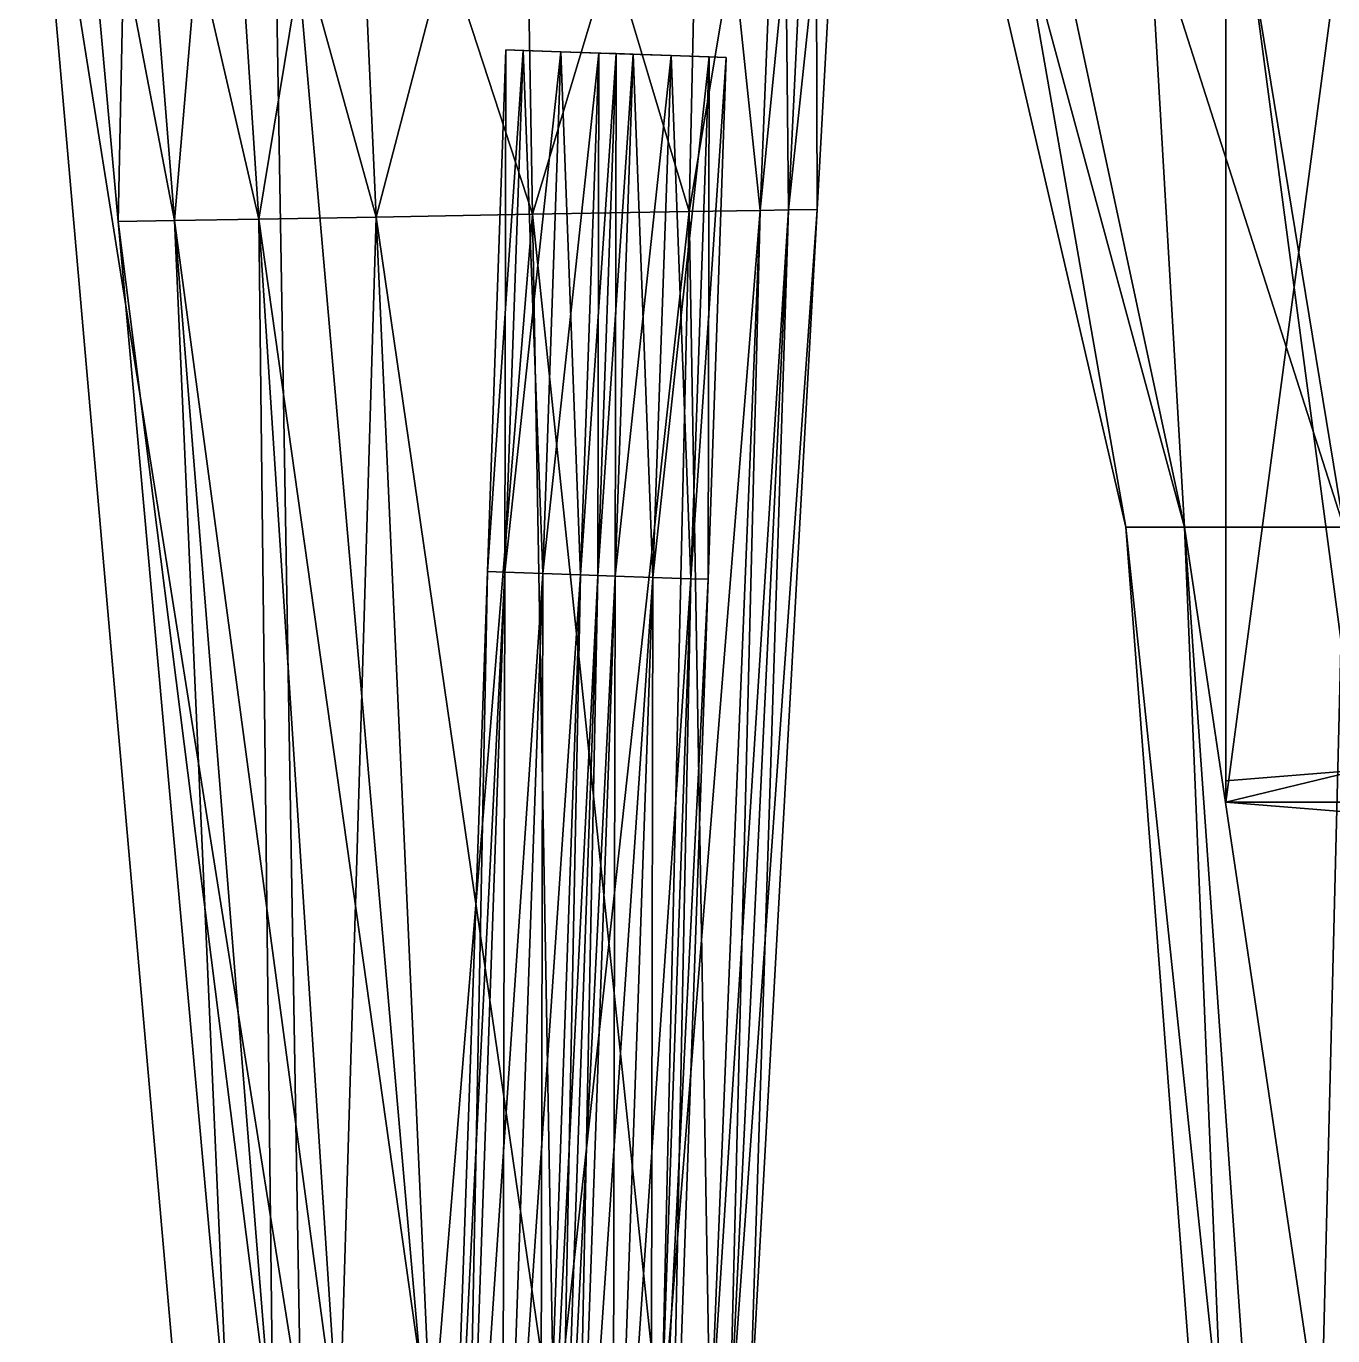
# Model space of a CAD drawing. Header units: metres. Extents: x -1.27 to 1.27, y -2.5 to 2.56.
# Drawn here: x -1.265 to -0.368, y 0.284 to 1.184 of the extents above; entities that cross this region are included whole.
import ezdxf

# ---------------------------------------------------------------- set-up
doc = ezdxf.new("R2010")
doc.units = ezdxf.units.M

msp = doc.modelspace()

# ---------------------------------------------------------------- linework, layer by layer
at = {"layer": 'Body'}
for points in [[(-0.50977, 0.83984, 0), (-0.75, 1.875, 0), (-0.69082, 1.875, 0.29121)], [(-0.46954, 0.83984, -0.19793), (-0.75, 1.875, 0), (-0.50977, 0.83984, 0)], [(-0.46954, 0.83984, -0.19793), (-0.69082, 1.875, -0.29121), (-0.75, 1.875, 0)], [(-0.46954, 0.83984, 0.19793), (-0.69082, 1.875, 0.29121), (-0.52969, 1.875, 0.52969)], [(-0.50977, 0.83984, 0), (-0.69082, 1.875, 0.29121), (-0.46954, 0.83984, 0.19793)], [(-0.36002, 0.83984, -0.36002), (-0.69082, 1.875, -0.29121), (-0.46954, 0.83984, -0.19793)], [(-0.36002, 0.83984, -0.36002), (-0.52969, 1.875, -0.52969), (-0.69082, 1.875, -0.29121)], [(-0.36002, 0.83984, 0.36002), (-0.52969, 1.875, 0.52969), (-0.29121, 1.875, 0.69082)], [(-0.46954, 0.83984, 0.19793), (-0.52969, 1.875, 0.52969), (-0.36002, 0.83984, 0.36002)], [(-0.19793, 0.83984, -0.46954), (-0.52969, 1.875, -0.52969), (-0.36002, 0.83984, -0.36002)], [(-0.19793, 0.83984, -0.46954), (-0.29121, 1.875, -0.69082), (-0.52969, 1.875, -0.52969)], [(-0.42188, -0.3125, 0), (-0.50977, 0.83984, 0), (-0.46954, 0.83984, 0.19793)], [(-0.38859, -0.3125, -0.16381), (-0.50977, 0.83984, 0), (-0.42188, -0.3125, 0)], [(-0.38859, -0.3125, -0.16381), (-0.46954, 0.83984, -0.19793), (-0.50977, 0.83984, 0)], [(-0.38859, -0.3125, 0.16381), (-0.46954, 0.83984, 0.19793), (-0.36002, 0.83984, 0.36002)], [(-0.42188, -0.3125, 0), (-0.46954, 0.83984, 0.19793), (-0.38859, -0.3125, 0.16381)], [(-0.29795, -0.3125, -0.29795), (-0.46954, 0.83984, -0.19793), (-0.38859, -0.3125, -0.16381)], [(-0.29795, -0.3125, -0.29795), (-0.36002, 0.83984, -0.36002), (-0.46954, 0.83984, -0.19793)], [(-0.38859, -0.3125, 0.16381), (-0.36002, 0.83984, 0.36002), (-0.29795, -0.3125, 0.29795)]]:
    msp.add_3dface(points, dxfattribs=at)
at = {"layer": 'Crystal 1'}
for points in [[(-0.44093, 1.35871, 0.3474), (-0.35, 0.67283, 0.19799), (-0.35, 1.36602, 0.29541)], [(-0.44093, 1.35871, 0.3474), (-0.44093, 0.66553, 0.24998), (-0.35, 0.67283, 0.19799)], [(-0.44093, 1.3441, 0.45138), (-0.44093, 0.66553, 0.24998), (-0.44093, 1.35871, 0.3474)], [(-0.44093, 1.3441, 0.45138), (-0.44093, 0.65091, 0.35396), (-0.44093, 0.66553, 0.24998)], [(-0.35, 1.33679, 0.50337), (-0.44093, 0.65091, 0.35396), (-0.44093, 1.3441, 0.45138)], [(-0.35, 1.33679, 0.50337), (-0.35, 0.64361, 0.40594), (-0.44093, 0.65091, 0.35396)], [(-0.44093, 0.66553, 0.24998), (-0.44093, 0.65091, 0.35396), (-0.35, 0.67283, 0.19799)], [(-0.25907, 0.65091, 0.35396), (-0.35, 0.67283, 0.19799), (-0.44093, 0.65091, 0.35396)], [(-0.35, 0.64361, 0.40594), (-0.25907, 0.65091, 0.35396), (-0.44093, 0.65091, 0.35396)]]:
    msp.add_3dface(points, dxfattribs=at)
at = {"layer": 'Crystal 4'}
for points in [[(-0.88819, -0.95245, -0.09743), (-1.09736, 1.43842, -0.09743), (-1.26547, 1.42371, 0)], [(-1.0563, -0.96715, 0), (-1.26547, 1.42371, 0), (-1.09736, 1.43842, 0.09743)], [(-0.88819, -0.95245, 0.09743), (-1.09736, 1.43842, -0.09743), (-0.88819, -0.95245, -0.09743)], [(-0.88819, -0.95245, 0.09743), (-1.09736, 1.43842, 0.09743), (-1.09736, 1.43842, -0.09743)], [(-1.0563, -0.96715, 0), (-1.09736, 1.43842, 0.09743), (-0.88819, -0.95245, 0.09743)], [(-0.88819, -0.95245, -0.09743), (-1.26547, 1.42371, 0), (-1.0563, -0.96715, 0)]]:
    msp.add_3dface(points, dxfattribs=at)
at = {"layer": 'Side arm thing'}
for points in [[(-0.80994, 1.05677, -0.31006), (-0.80128, 1.44101, -0.34392), (-0.92415, 1.43887, -0.455)], [(-0.91745, 1.05489, 0.41021), (-0.92415, 1.43887, 0.455), (-0.80128, 1.44101, 0.34392)], [(-0.91745, 1.05489, 0.41021), (-0.80128, 1.44101, 0.34392), (-0.80994, 1.05677, 0.31006)], [(-0.80994, 1.05677, 0.31006), (-0.74543, 1.44199, 0.24883), (-0.76107, 1.05762, 0.22434)], [(-0.80994, 1.05677, 0.31006), (-0.80128, 1.44101, 0.34392), (-0.74543, 1.44199, 0.24883)], [(-0.76107, 1.05762, -0.22434), (-0.80128, 1.44101, -0.34392), (-0.80994, 1.05677, -0.31006)], [(-0.76107, 1.05762, -0.22434), (-0.74543, 1.44199, -0.24883), (-0.80128, 1.44101, -0.34392)], [(-0.76107, 1.05762, 0.22434), (-0.72309, 1.44238, 0.14308), (-0.74152, 1.05796, 0.12899)], [(-0.76107, 1.05762, 0.22434), (-0.74543, 1.44199, 0.24883), (-0.72309, 1.44238, 0.14308)], [(-0.74152, 1.05796, -0.12899), (-0.74543, 1.44199, -0.24883), (-0.76107, 1.05762, -0.22434)], [(-0.74152, 1.05796, -0.12899), (-0.72309, 1.44238, -0.14308), (-0.74543, 1.44199, -0.24883)], [(-0.74152, 1.05796, 0.12899), (-0.70075, 1.44277, 0), (-0.72197, 1.0583, 0)], [(-0.74152, 1.05796, 0.12899), (-0.72309, 1.44238, 0.14308), (-0.70075, 1.44277, 0)], [(-0.72197, 1.0583, 0), (-0.72309, 1.44238, -0.14308), (-0.74152, 1.05796, -0.12899)], [(-0.72197, 1.0583, 0), (-0.70075, 1.44277, 0), (-0.72309, 1.44238, -0.14308)], [(-1.20229, 1.04992, 0), (-1.23692, 1.43341, 0), (-1.19433, 1.43415, 0.17507)], [(-1.16351, 1.0506, -0.15784), (-1.19433, 1.43415, -0.17507), (-1.23692, 1.43341, 0)], [(-1.16351, 1.0506, -0.15784), (-1.23692, 1.43341, 0), (-1.20229, 1.04992, 0)], [(-1.20229, 1.04992, 0), (-1.19433, 1.43415, 0.17507), (-1.16351, 1.0506, 0.15784)], [(-1.16351, 1.0506, 0.15784), (-1.19433, 1.43415, 0.17507), (-1.1308, 1.43526, 0.33414)], [(-1.10565, 1.05161, -0.30125), (-1.1308, 1.43526, -0.33414), (-1.19433, 1.43415, -0.17507)], [(-1.10565, 1.05161, -0.30125), (-1.19433, 1.43415, -0.17507), (-1.16351, 1.0506, -0.15784)], [(-1.16351, 1.0506, 0.15784), (-1.1308, 1.43526, 0.33414), (-1.10565, 1.05161, 0.30125)], [(-1.10565, 1.05161, 0.30125), (-1.1308, 1.43526, 0.33414), (-1.04214, 1.43681, 0.43989)], [(-1.0249, 1.05302, -0.39659), (-1.04214, 1.43681, -0.43989), (-1.1308, 1.43526, -0.33414)], [(-1.0249, 1.05302, -0.39659), (-1.1308, 1.43526, -0.33414), (-1.10565, 1.05161, -0.30125)], [(-1.10565, 1.05161, 0.30125), (-1.04214, 1.43681, 0.43989), (-1.0249, 1.05302, 0.39659)], [(-1.0249, 1.05302, 0.39659), (-1.04214, 1.43681, 0.43989), (-0.92415, 1.43887, 0.455)], [(-0.91745, 1.05489, -0.41021), (-0.92415, 1.43887, -0.455), (-1.04214, 1.43681, -0.43989)], [(-0.91745, 1.05489, -0.41021), (-1.04214, 1.43681, -0.43989), (-1.0249, 1.05302, -0.39659)], [(-1.0249, 1.05302, 0.39659), (-0.92415, 1.43887, 0.455), (-0.91745, 1.05489, 0.41021)], [(-0.80994, 1.05677, -0.31006), (-0.92415, 1.43887, -0.455), (-0.91745, 1.05489, -0.41021)], [(-0.98698, 0.20868, 0.30133), (-1.0249, 1.05302, 0.39659), (-0.91745, 1.05489, 0.41021)], [(-0.90271, 0.21015, -0.31168), (-0.91745, 1.05489, -0.41021), (-1.0249, 1.05302, -0.39659)], [(-0.98698, 0.20868, 0.30133), (-0.91745, 1.05489, 0.41021), (-0.90271, 0.21015, 0.31168)], [(-0.82898, 0.21144, -0.23559), (-0.80994, 1.05677, -0.31006), (-0.91745, 1.05489, -0.41021)], [(-0.90271, 0.21015, 0.31168), (-0.91745, 1.05489, 0.41021), (-0.80994, 1.05677, 0.31006)], [(-0.82898, 0.21144, -0.23559), (-0.91745, 1.05489, -0.41021), (-0.90271, 0.21015, -0.31168)], [(-0.90271, 0.21015, 0.31168), (-0.80994, 1.05677, 0.31006), (-0.82898, 0.21143, 0.23559)], [(-0.82898, 0.21143, 0.23559), (-0.76107, 1.05762, 0.22434), (-0.79547, 0.21202, 0.17045)], [(-0.82898, 0.21143, 0.23559), (-0.80994, 1.05677, 0.31006), (-0.76107, 1.05762, 0.22434)], [(-0.79547, 0.21202, -0.17045), (-0.80994, 1.05677, -0.31006), (-0.82898, 0.21144, -0.23559)], [(-0.79547, 0.21202, -0.17045), (-0.76107, 1.05762, -0.22434), (-0.80994, 1.05677, -0.31006)], [(-0.79547, 0.21202, 0.17045), (-0.74152, 1.05796, 0.12899), (-0.78207, 0.21225, 0.09801)], [(-0.79547, 0.21202, 0.17045), (-0.76107, 1.05762, 0.22434), (-0.74152, 1.05796, 0.12899)], [(-0.78207, 0.21225, -0.09801), (-0.76107, 1.05762, -0.22434), (-0.79547, 0.21202, -0.17045)], [(-0.78207, 0.21225, 0.09801), (-0.72197, 1.0583, 0), (-0.76866, 0.21249, 0)], [(-0.78207, 0.21225, 0.09801), (-0.74152, 1.05796, 0.12899), (-0.72197, 1.0583, 0)], [(-0.78207, 0.21225, -0.09801), (-0.74152, 1.05796, -0.12899), (-0.76107, 1.05762, -0.22434)], [(-0.76866, 0.21249, 0), (-0.74152, 1.05796, -0.12899), (-0.78207, 0.21225, -0.09801)], [(-0.76866, 0.21249, 0), (-0.72197, 1.0583, 0), (-0.74152, 1.05796, -0.12899)], [(-1.12611, 0.20625, 0), (-1.20229, 1.04992, 0), (-1.16351, 1.0506, 0.15784)], [(-1.09569, 0.20678, -0.11992), (-1.16351, 1.0506, -0.15784), (-1.20229, 1.04992, 0)], [(-1.09569, 0.20678, -0.11992), (-1.20229, 1.04992, 0), (-1.12611, 0.20625, 0)], [(-1.09569, 0.20678, 0.11992), (-1.16351, 1.0506, 0.15784), (-1.10565, 1.05161, 0.30125)], [(-1.05031, 0.20757, -0.22889), (-1.10565, 1.05161, -0.30125), (-1.16351, 1.0506, -0.15784)], [(-1.12611, 0.20625, 0), (-1.16351, 1.0506, 0.15784), (-1.09569, 0.20678, 0.11992)], [(-1.05031, 0.20757, -0.22889), (-1.16351, 1.0506, -0.15784), (-1.09569, 0.20678, -0.11992)], [(-1.05031, 0.20757, 0.22889), (-1.10565, 1.05161, 0.30125), (-1.0249, 1.05302, 0.39659)], [(-0.98698, 0.20868, -0.30133), (-1.0249, 1.05302, -0.39659), (-1.10565, 1.05161, -0.30125)], [(-1.09569, 0.20678, 0.11992), (-1.10565, 1.05161, 0.30125), (-1.05031, 0.20757, 0.22889)], [(-0.98698, 0.20868, -0.30133), (-1.10565, 1.05161, -0.30125), (-1.05031, 0.20757, -0.22889)], [(-1.05031, 0.20757, 0.22889), (-1.0249, 1.05302, 0.39659), (-0.98698, 0.20868, 0.30133)], [(-0.90271, 0.21015, -0.31168), (-1.0249, 1.05302, -0.39659), (-0.98698, 0.20868, -0.30133)]]:
    msp.add_3dface(points, dxfattribs=at)
at = {"layer": 'Zappy crystal'}
for points in [[(-0.94834, 0.80931, 0.04375), (-0.93582, 1.16798, 0.04375), (-0.92399, 1.16757, 0.05059)], [(-0.94834, 0.80931, 0.03008), (-0.93582, 1.16798, 0.04375), (-0.94834, 0.80931, 0.04375)], [(-0.94834, 0.80931, 0.03008), (-0.93582, 1.16798, 0.03008), (-0.93582, 1.16798, 0.04375)], [(-0.94834, 0.80931, 0), (-0.93582, 1.16798, 0.03008), (-0.94834, 0.80931, 0.03008)], [(-0.94834, 0.80931, 0), (-0.93582, 1.16798, 0), (-0.93582, 1.16798, 0.03008)], [(-0.94834, 0.80931, -0.03008), (-0.93582, 1.16798, 0), (-0.94834, 0.80931, 0)], [(-0.94834, 0.80931, -0.03008), (-0.93582, 1.16798, -0.03008), (-0.93582, 1.16798, 0)], [(-0.94834, 0.80931, -0.04375), (-0.93582, 1.16798, -0.03008), (-0.94834, 0.80931, -0.03008)], [(-0.94834, 0.80931, -0.04375), (-0.93582, 1.16798, -0.04375), (-0.93582, 1.16798, -0.03008)], [(-0.93651, 0.8089, -0.05059), (-0.93582, 1.16798, -0.04375), (-0.94834, 0.80931, -0.04375)], [(-0.94834, 0.80931, 0.04375), (-0.92399, 1.16757, 0.05059), (-0.93651, 0.8089, 0.05059)], [(-0.93651, 0.8089, -0.05059), (-0.92399, 1.16757, -0.05059), (-0.93582, 1.16798, -0.04375)], [(-0.93651, 0.8089, 0.05059), (-0.92399, 1.16757, 0.05059), (-0.89795, 1.16666, 0.06563)], [(-0.91048, 0.80799, -0.06563), (-0.92399, 1.16757, -0.05059), (-0.93651, 0.8089, -0.05059)], [(-0.93651, 0.8089, 0.05059), (-0.89795, 1.16666, 0.06563), (-0.91048, 0.80799, 0.06563)], [(-0.92399, 1.16757, -0.05059), (-0.93582, 1.16798, -0.03008), (-0.93582, 1.16798, -0.04375)], [(-0.92399, 1.16757, -0.05059), (-0.93582, 1.16798, 0), (-0.93582, 1.16798, -0.03008)], [(-0.89795, 1.16666, 0.06563), (-0.93582, 1.16798, 0), (-0.89795, 1.16666, -0.06562)], [(-0.92399, 1.16757, -0.05059), (-0.89795, 1.16666, -0.06562), (-0.93582, 1.16798, 0)], [(-0.93582, 1.16798, 0.04375), (-0.93582, 1.16798, 0.03008), (-0.92399, 1.16757, 0.05059)], [(-0.92399, 1.16757, 0.05059), (-0.93582, 1.16798, 0.03008), (-0.93582, 1.16798, 0)], [(-0.89795, 1.16666, 0.06563), (-0.92399, 1.16757, 0.05059), (-0.93582, 1.16798, 0)], [(-0.91048, 0.80799, -0.06563), (-0.89795, 1.16666, -0.06562), (-0.92399, 1.16757, -0.05059)], [(-0.91048, 0.80799, 0.06563), (-0.89795, 1.16666, 0.06563), (-0.87192, 1.16575, 0.08066)], [(-0.88445, 0.80708, -0.08066), (-0.89795, 1.16666, -0.06562), (-0.91048, 0.80799, -0.06563)], [(-0.91048, 0.80799, 0.06563), (-0.87192, 1.16575, 0.08066), (-0.88445, 0.80708, 0.08066)], [(-0.88445, 0.80708, -0.08066), (-0.87192, 1.16575, -0.08066), (-0.89795, 1.16666, -0.06562)], [(-0.89795, 1.16666, 0.06563), (-0.89795, 1.16666, -0.06562), (-0.82222, 1.16401, 0.06563)], [(-0.82222, 1.16401, 0.06563), (-0.87192, 1.16575, 0.08066), (-0.89795, 1.16666, 0.06563)], [(-0.87192, 1.16575, -0.08066), (-0.82222, 1.16401, -0.06562), (-0.89795, 1.16666, -0.06562)], [(-0.82222, 1.16401, 0.06563), (-0.89795, 1.16666, -0.06562), (-0.82222, 1.16401, -0.06562)], [(-0.88445, 0.80708, 0.08066), (-0.87192, 1.16575, 0.08066), (-0.86009, 1.16534, 0.0875)], [(-0.87261, 0.80667, -0.0875), (-0.87192, 1.16575, -0.08066), (-0.88445, 0.80708, -0.08066)], [(-0.88445, 0.80708, 0.08066), (-0.86009, 1.16534, 0.0875), (-0.87261, 0.80667, 0.0875)], [(-0.87261, 0.80667, -0.0875), (-0.86009, 1.16534, -0.0875), (-0.87192, 1.16575, -0.08066)], [(-0.86078, 0.80626, -0.08066), (-0.86009, 1.16534, -0.0875), (-0.87261, 0.80667, -0.0875)], [(-0.87261, 0.80667, 0.0875), (-0.86009, 1.16534, 0.0875), (-0.84825, 1.16492, 0.08066)], [(-0.87261, 0.80667, 0.0875), (-0.84825, 1.16492, 0.08066), (-0.86078, 0.80626, 0.08066)], [(-0.86009, 1.16534, 0.0875), (-0.87192, 1.16575, 0.08066), (-0.84825, 1.16492, 0.08066)], [(-0.84825, 1.16492, -0.08066), (-0.82222, 1.16401, -0.06562), (-0.87192, 1.16575, -0.08066)], [(-0.82222, 1.16401, 0.06563), (-0.84825, 1.16492, 0.08066), (-0.87192, 1.16575, 0.08066)], [(-0.86009, 1.16534, -0.0875), (-0.84825, 1.16492, -0.08066), (-0.87192, 1.16575, -0.08066)], [(-0.86078, 0.80626, -0.08066), (-0.84825, 1.16492, -0.08066), (-0.86009, 1.16534, -0.0875)], [(-0.83475, 0.80535, -0.06563), (-0.84825, 1.16492, -0.08066), (-0.86078, 0.80626, -0.08066)], [(-0.86078, 0.80626, 0.08066), (-0.84825, 1.16492, 0.08066), (-0.82222, 1.16401, 0.06563)], [(-0.86078, 0.80626, 0.08066), (-0.82222, 1.16401, 0.06563), (-0.83475, 0.80535, 0.06562)], [(-0.83475, 0.80535, -0.06563), (-0.82222, 1.16401, -0.06562), (-0.84825, 1.16492, -0.08066)], [(-0.80871, 0.80444, -0.05059), (-0.82222, 1.16401, -0.06562), (-0.83475, 0.80535, -0.06563)], [(-0.83475, 0.80535, 0.06562), (-0.82222, 1.16401, 0.06563), (-0.79619, 1.16311, 0.05059)], [(-0.83475, 0.80535, 0.06562), (-0.79619, 1.16311, 0.05059), (-0.80871, 0.80444, 0.05059)], [(-0.80871, 0.80444, -0.05059), (-0.79619, 1.16311, -0.05059), (-0.82222, 1.16401, -0.06562)], [(-0.78436, 1.16269, 0), (-0.82222, 1.16401, -0.06562), (-0.79619, 1.16311, -0.05059)], [(-0.79619, 1.16311, 0.05059), (-0.82222, 1.16401, 0.06563), (-0.78436, 1.16269, 0)], [(-0.82222, 1.16401, 0.06563), (-0.82222, 1.16401, -0.06562), (-0.78436, 1.16269, 0)], [(-0.79688, 0.80402, -0.04375), (-0.79619, 1.16311, -0.05059), (-0.80871, 0.80444, -0.05059)], [(-0.80871, 0.80444, 0.05059), (-0.79619, 1.16311, 0.05059), (-0.78436, 1.16269, 0.04375)], [(-0.80871, 0.80444, 0.05059), (-0.78436, 1.16269, 0.04375), (-0.79688, 0.80402, 0.04375)], [(-0.79688, 0.80402, -0.04375), (-0.78436, 1.16269, -0.04375), (-0.79619, 1.16311, -0.05059)], [(-0.79688, 0.80402, -0.03008), (-0.78436, 1.16269, -0.04375), (-0.79688, 0.80402, -0.04375)], [(-0.79688, 0.80402, -0.03008), (-0.78436, 1.16269, -0.03008), (-0.78436, 1.16269, -0.04375)], [(-0.79688, 0.80402, 0), (-0.78436, 1.16269, -0.03008), (-0.79688, 0.80402, -0.03008)], [(-0.79688, 0.80402, 0), (-0.78436, 1.16269, 0), (-0.78436, 1.16269, -0.03008)], [(-0.79688, 0.80402, 0.03008), (-0.78436, 1.16269, 0), (-0.79688, 0.80402, 0)], [(-0.79688, 0.80402, 0.03008), (-0.78436, 1.16269, 0.03008), (-0.78436, 1.16269, 0)], [(-0.79688, 0.80402, 0.04375), (-0.78436, 1.16269, 0.03008), (-0.79688, 0.80402, 0.03008)], [(-0.79688, 0.80402, 0.04375), (-0.78436, 1.16269, 0.04375), (-0.78436, 1.16269, 0.03008)], [(-0.78436, 1.16269, -0.03008), (-0.79619, 1.16311, -0.05059), (-0.78436, 1.16269, -0.04375)], [(-0.78436, 1.16269, 0), (-0.79619, 1.16311, -0.05059), (-0.78436, 1.16269, -0.03008)], [(-0.79619, 1.16311, 0.05059), (-0.78436, 1.16269, 0), (-0.78436, 1.16269, 0.03008)], [(-0.79619, 1.16311, 0.05059), (-0.78436, 1.16269, 0.03008), (-0.78436, 1.16269, 0.04375)], [(-0.9759, 0.02024, 0.04375), (-0.94834, 0.80931, 0.04375), (-0.93651, 0.8089, 0.05059)], [(-0.9759, 0.02024, 0.03008), (-0.94834, 0.80931, 0.04375), (-0.9759, 0.02024, 0.04375)], [(-0.9759, 0.02024, 0.03008), (-0.94834, 0.80931, 0.03008), (-0.94834, 0.80931, 0.04375)], [(-0.9759, 0.02024, 0), (-0.94834, 0.80931, 0.03008), (-0.9759, 0.02024, 0.03008)], [(-0.9759, 0.02024, 0), (-0.94834, 0.80931, 0), (-0.94834, 0.80931, 0.03008)], [(-0.9759, 0.02024, -0.03008), (-0.94834, 0.80931, 0), (-0.9759, 0.02024, 0)], [(-0.9759, 0.02024, -0.03008), (-0.94834, 0.80931, -0.03008), (-0.94834, 0.80931, 0)], [(-0.9759, 0.02024, -0.04375), (-0.94834, 0.80931, -0.03008), (-0.9759, 0.02024, -0.03008)], [(-0.9759, 0.02024, -0.04375), (-0.94834, 0.80931, -0.04375), (-0.94834, 0.80931, -0.03008)], [(-0.96407, 0.01983, -0.05059), (-0.94834, 0.80931, -0.04375), (-0.9759, 0.02024, -0.04375)], [(-0.9759, 0.02024, 0.04375), (-0.93651, 0.8089, 0.05059), (-0.96407, 0.01983, 0.05059)], [(-0.96407, 0.01983, -0.05059), (-0.93651, 0.8089, -0.05059), (-0.94834, 0.80931, -0.04375)], [(-0.96407, 0.01983, 0.05059), (-0.93651, 0.8089, 0.05059), (-0.91048, 0.80799, 0.06563)], [(-0.93803, 0.01892, -0.06563), (-0.93651, 0.8089, -0.05059), (-0.96407, 0.01983, -0.05059)], [(-0.96407, 0.01983, 0.05059), (-0.91048, 0.80799, 0.06563), (-0.93803, 0.01892, 0.06562)], [(-0.93803, 0.01892, -0.06563), (-0.91048, 0.80799, -0.06563), (-0.93651, 0.8089, -0.05059)], [(-0.93803, 0.01892, 0.06562), (-0.91048, 0.80799, 0.06563), (-0.88445, 0.80708, 0.08066)], [(-0.912, 0.01801, -0.08066), (-0.91048, 0.80799, -0.06563), (-0.93803, 0.01892, -0.06563)], [(-0.93803, 0.01892, 0.06562), (-0.88445, 0.80708, 0.08066), (-0.912, 0.01801, 0.08066)], [(-0.912, 0.01801, -0.08066), (-0.88445, 0.80708, -0.08066), (-0.91048, 0.80799, -0.06563)], [(-0.912, 0.01801, 0.08066), (-0.88445, 0.80708, 0.08066), (-0.87261, 0.80667, 0.0875)], [(-0.90017, 0.0176, -0.0875), (-0.88445, 0.80708, -0.08066), (-0.912, 0.01801, -0.08066)], [(-0.912, 0.01801, 0.08066), (-0.87261, 0.80667, 0.0875), (-0.90017, 0.0176, 0.0875)], [(-0.90017, 0.0176, -0.0875), (-0.87261, 0.80667, -0.0875), (-0.88445, 0.80708, -0.08066)], [(-0.88833, 0.01719, -0.08066), (-0.87261, 0.80667, -0.0875), (-0.90017, 0.0176, -0.0875)], [(-0.90017, 0.0176, 0.0875), (-0.87261, 0.80667, 0.0875), (-0.86078, 0.80626, 0.08066)], [(-0.90017, 0.0176, 0.0875), (-0.86078, 0.80626, 0.08066), (-0.88833, 0.01719, 0.08066)], [(-0.88833, 0.01719, -0.08066), (-0.86078, 0.80626, -0.08066), (-0.87261, 0.80667, -0.0875)], [(-0.8623, 0.01628, -0.06563), (-0.86078, 0.80626, -0.08066), (-0.88833, 0.01719, -0.08066)], [(-0.88833, 0.01719, 0.08066), (-0.86078, 0.80626, 0.08066), (-0.83475, 0.80535, 0.06562)], [(-0.88833, 0.01719, 0.08066), (-0.83475, 0.80535, 0.06562), (-0.8623, 0.01628, 0.06562)], [(-0.8623, 0.01628, -0.06563), (-0.83475, 0.80535, -0.06563), (-0.86078, 0.80626, -0.08066)], [(-0.83627, 0.01537, -0.05059), (-0.83475, 0.80535, -0.06563), (-0.8623, 0.01628, -0.06563)], [(-0.8623, 0.01628, 0.06562), (-0.83475, 0.80535, 0.06562), (-0.80871, 0.80444, 0.05059)], [(-0.8623, 0.01628, 0.06562), (-0.80871, 0.80444, 0.05059), (-0.83627, 0.01537, 0.05059)], [(-0.83627, 0.01537, -0.05059), (-0.80871, 0.80444, -0.05059), (-0.83475, 0.80535, -0.06563)], [(-0.82444, 0.01495, -0.04375), (-0.80871, 0.80444, -0.05059), (-0.83627, 0.01537, -0.05059)], [(-0.83627, 0.01537, 0.05059), (-0.80871, 0.80444, 0.05059), (-0.79688, 0.80402, 0.04375)], [(-0.83627, 0.01537, 0.05059), (-0.79688, 0.80402, 0.04375), (-0.82444, 0.01495, 0.04375)], [(-0.82444, 0.01495, -0.04375), (-0.79688, 0.80402, -0.04375), (-0.80871, 0.80444, -0.05059)], [(-0.82444, 0.01495, -0.03008), (-0.79688, 0.80402, -0.04375), (-0.82444, 0.01495, -0.04375)], [(-0.82444, 0.01495, -0.03008), (-0.79688, 0.80402, -0.03008), (-0.79688, 0.80402, -0.04375)], [(-0.82444, 0.01495, 0), (-0.79688, 0.80402, -0.03008), (-0.82444, 0.01495, -0.03008)], [(-0.82444, 0.01495, 0), (-0.79688, 0.80402, 0), (-0.79688, 0.80402, -0.03008)], [(-0.82444, 0.01495, 0.03008), (-0.79688, 0.80402, 0), (-0.82444, 0.01495, 0)], [(-0.82444, 0.01495, 0.03008), (-0.79688, 0.80402, 0.03008), (-0.79688, 0.80402, 0)], [(-0.82444, 0.01495, 0.04375), (-0.79688, 0.80402, 0.03008), (-0.82444, 0.01495, 0.03008)], [(-0.82444, 0.01495, 0.04375), (-0.79688, 0.80402, 0.04375), (-0.79688, 0.80402, 0.03008)]]:
    msp.add_3dface(points, dxfattribs=at)

doc.saveas('drawing.dxf')
